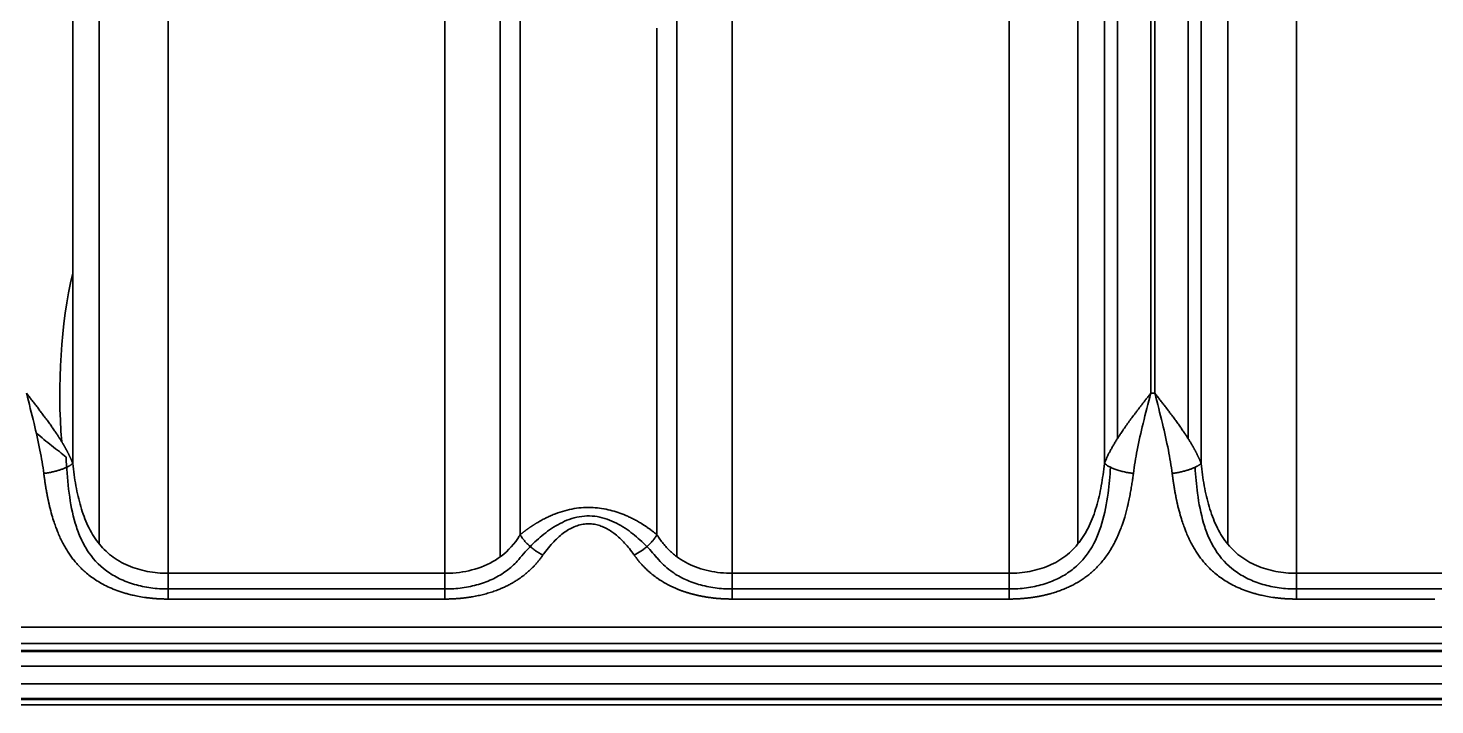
# Model space of a CAD drawing. Header units: millimetres. Extents: x -467 to 269, y 332 to 784.
# Drawn here: x -276.84 to -231.74, y 554.57 to 576.27 of the extents above; entities that cross this region are included whole.
import ezdxf

# ---------------------------------------------------------------- set-up
doc = ezdxf.new("R2010")
doc.units = ezdxf.units.MM
doc.layers.add('10', color=7, linetype='Continuous', true_color=0xffffff)

msp = doc.modelspace()

# ---------------------------------------------------------------- linework, layer by layer
at = {"layer": '10', "color": 7, "linetype": 'Continuous', "lineweight": 35}
for p, q in [((-256.038, 646.128), (-256.038, 559.314)), ((-254.266, 558.785), (-254.266, 646.128)), ((-245.388, 646.128), (-245.388, 558.785)), ((-243.185, 646.128), (-243.185, 559.725)), ((-242.331, 562.31), (-242.331, 646.128)), ((-241.917, 563.102), (-241.917, 646.128)), ((-240.849, 564.559), (-240.849, 646.128)), ((-240.715, 646.128), (-240.715, 564.559)), ((-239.647, 646.128), (-239.647, 563.103)), ((-239.233, 646.128), (-239.233, 562.31)), ((-238.379, 559.725), (-238.379, 646.128)), ((-236.176, 558.785), (-236.176, 646.128)), ((-274.559, 614.794), (-274.559, 559.725)), ((-272.356, 558.785), (-272.356, 614.861)), ((-263.478, 614.829), (-263.478, 558.785)), ((-275.413, 614.688), (-275.413, 562.31)), ((-261.707, 614.771), (-261.707, 559.314)), ((-256.679, 576.265), (-256.679, 560.022)), ((-240.715, 564.559), (-240.849, 564.559)), ((-263.478, 558.785), (-272.356, 558.785)), ((-245.388, 558.785), (-254.266, 558.785)), ((-236.176, 558.785), (-227.298, 558.785)), ((-272.356, 558.283), (-263.478, 558.283)), ((-272.356, 557.961), (-263.478, 557.961)), ((-254.266, 558.283), (-245.388, 558.283)), ((-254.266, 557.961), (-245.388, 557.961)), ((-236.176, 558.283), (-227.298, 558.283)), ((-231.737, 557.961), (-236.176, 557.961)), ((-304.007, 557.061), (-159.467, 557.061)), ((-157.367, 556.307), (-306.107, 556.307)), ((-157.367, 556.274), (-306.107, 556.274)), ((-304.007, 556.538), (-159.467, 556.538)), ((-306.107, 555.806), (-157.367, 555.806)), ((-157.367, 555.244), (-306.107, 555.244)), ((-306.107, 554.767), (-157.367, 554.767)), ((-306.107, 554.742), (-157.367, 554.742)), ((-157.367, 554.568), (-306.107, 554.568))]:
    msp.add_line(p, q, dxfattribs=at)
msp.add_ellipse((-272.445, 564.559), major_axis=(0, 8.04), ratio=0.420667, start_param=1.070723, end_param=1.765816, dxfattribs=at)
msp.add_open_spline([(-261.065, 614.721), (-261.065, 596.488), (-261.065, 578.255), (-261.065, 560.022)], degree=3, dxfattribs=at)
for points, knots in [([(-276.895, 564.559), (-276.812, 564.234), (-276.656, 563.624), (-276.46, 562.763), (-276.37, 562.233), (-276.339, 561.988)], [0, 0, 0, 0, 0.370694, 0.703167, 1, 1, 1, 1]), ([(-275.413, 562.31), (-275.415, 562.316), (-275.42, 562.33), (-275.428, 562.35), (-275.436, 562.37), (-275.445, 562.39), (-275.453, 562.411), (-275.462, 562.432), (-275.472, 562.454), (-275.481, 562.476), (-275.491, 562.498), (-275.501, 562.52), (-275.512, 562.543), (-275.523, 562.566), (-275.534, 562.589), (-275.546, 562.612), (-275.558, 562.636), (-275.57, 562.66), (-275.583, 562.685), (-275.596, 562.71), (-275.609, 562.735), (-275.623, 562.76), (-275.637, 562.785), (-275.651, 562.811), (-275.666, 562.838), (-275.682, 562.864), (-275.697, 562.891), (-275.713, 562.918), (-275.729, 562.945), (-275.746, 562.973), (-275.763, 563.001), (-275.781, 563.03), (-275.798, 563.058), (-275.817, 563.087), (-275.835, 563.116), (-275.854, 563.146), (-275.874, 563.176), (-275.893, 563.206), (-275.913, 563.236), (-275.934, 563.267), (-275.955, 563.298), (-275.995, 563.358), (-276.056, 563.446), (-276.139, 563.564), (-276.225, 563.681), (-276.312, 563.799), (-276.384, 563.896), (-276.441, 563.972), (-276.483, 564.026), (-276.524, 564.081), (-276.565, 564.135), (-276.607, 564.188), (-276.648, 564.242), (-276.69, 564.295), (-276.731, 564.348), (-276.772, 564.401), (-276.813, 564.454), (-276.854, 564.506), (-276.882, 564.541), (-276.895, 564.559)], [0, 0, 0, 0, 0.00935, 0.018818, 0.028402, 0.038103, 0.047921, 0.057856, 0.067908, 0.078077, 0.088362, 0.098764, 0.109283, 0.119919, 0.130671, 0.14154, 0.152526, 0.163628, 0.174847, 0.186183, 0.197635, 0.209204, 0.220889, 0.232691, 0.244609, 0.256644, 0.268795, 0.281062, 0.293444, 0.305943, 0.318558, 0.331288, 0.344133, 0.357094, 0.37017, 0.38336, 0.396664, 0.410083, 0.423615, 0.437261, 0.451021, 0.464893, 0.516545, 0.568133, 0.619643, 0.671058, 0.722384, 0.74609, 0.769688, 0.793181, 0.816569, 0.839853, 0.863033, 0.886112, 0.909089, 0.931966, 0.954743, 0.977421, 1, 1, 1, 1]), ([(-240.849, 564.559), (-240.856, 564.55), (-240.869, 564.533), (-240.89, 564.506), (-240.911, 564.479), (-240.933, 564.451), (-240.955, 564.422), (-240.978, 564.393), (-241.001, 564.363), (-241.024, 564.333), (-241.049, 564.302), (-241.073, 564.27), (-241.098, 564.238), (-241.124, 564.204), (-241.15, 564.171), (-241.176, 564.136), (-241.203, 564.102), (-241.231, 564.066), (-241.258, 564.03), (-241.287, 563.993), (-241.315, 563.955), (-241.371, 563.881), (-241.455, 563.77), (-241.563, 563.623), (-241.668, 563.476), (-241.748, 563.359), (-241.806, 563.273), (-241.842, 563.218), (-241.878, 563.163), (-241.912, 563.11), (-241.946, 563.057), (-241.978, 563.004), (-242.009, 562.953), (-242.04, 562.902), (-242.069, 562.852), (-242.097, 562.803), (-242.124, 562.754), (-242.149, 562.706), (-242.174, 562.659), (-242.197, 562.613), (-242.22, 562.568), (-242.241, 562.523), (-242.261, 562.479), (-242.28, 562.435), (-242.298, 562.393), (-242.315, 562.351), (-242.326, 562.323), (-242.331, 562.31)], [0, 0, 0, 0, 0.011191, 0.022664, 0.034418, 0.046453, 0.058771, 0.071371, 0.084253, 0.097418, 0.110866, 0.124598, 0.138614, 0.152914, 0.167499, 0.182369, 0.197525, 0.212968, 0.228698, 0.244716, 0.261023, 0.277618, 0.341731, 0.406024, 0.470489, 0.535097, 0.559851, 0.584349, 0.608592, 0.632576, 0.656301, 0.679765, 0.702968, 0.725907, 0.748583, 0.770995, 0.793141, 0.815022, 0.836638, 0.857989, 0.879074, 0.899893, 0.920446, 0.940733, 0.960755, 0.98051, 1, 1, 1, 1]), ([(-241.405, 561.988), (-241.374, 562.233), (-241.284, 562.763), (-241.088, 563.624), (-240.932, 564.234), (-240.849, 564.559)], [0, 0, 0, 0, 0.296833, 0.629306, 1, 1, 1, 1]), ([(-239.233, 562.31), (-239.235, 562.316), (-239.24, 562.33), (-239.248, 562.35), (-239.256, 562.37), (-239.265, 562.39), (-239.273, 562.411), (-239.282, 562.432), (-239.292, 562.454), (-239.301, 562.476), (-239.311, 562.498), (-239.321, 562.52), (-239.332, 562.543), (-239.343, 562.566), (-239.354, 562.589), (-239.366, 562.612), (-239.378, 562.636), (-239.39, 562.66), (-239.403, 562.685), (-239.416, 562.71), (-239.429, 562.735), (-239.443, 562.76), (-239.457, 562.785), (-239.471, 562.811), (-239.486, 562.838), (-239.502, 562.864), (-239.517, 562.891), (-239.533, 562.918), (-239.549, 562.945), (-239.566, 562.973), (-239.583, 563.001), (-239.601, 563.03), (-239.618, 563.058), (-239.637, 563.087), (-239.655, 563.116), (-239.674, 563.146), (-239.694, 563.176), (-239.713, 563.206), (-239.733, 563.236), (-239.754, 563.267), (-239.775, 563.298), (-239.815, 563.358), (-239.876, 563.446), (-239.959, 563.564), (-240.045, 563.681), (-240.132, 563.799), (-240.204, 563.896), (-240.261, 563.972), (-240.303, 564.026), (-240.344, 564.081), (-240.385, 564.135), (-240.427, 564.188), (-240.468, 564.242), (-240.51, 564.295), (-240.551, 564.348), (-240.592, 564.401), (-240.633, 564.454), (-240.674, 564.506), (-240.702, 564.541), (-240.715, 564.559)], [0, 0, 0, 0, 0.00935, 0.018818, 0.028402, 0.038103, 0.047921, 0.057856, 0.067908, 0.078077, 0.088362, 0.098764, 0.109283, 0.119919, 0.130671, 0.14154, 0.152526, 0.163628, 0.174847, 0.186183, 0.197635, 0.209204, 0.220889, 0.232691, 0.244609, 0.256644, 0.268795, 0.281062, 0.293444, 0.305943, 0.318558, 0.331288, 0.344133, 0.357094, 0.37017, 0.38336, 0.396664, 0.410083, 0.423615, 0.437261, 0.451021, 0.464893, 0.516545, 0.568133, 0.619643, 0.671058, 0.722384, 0.74609, 0.769688, 0.793181, 0.816569, 0.839853, 0.863033, 0.886112, 0.909089, 0.931966, 0.954743, 0.977421, 1, 1, 1, 1]), ([(-240.715, 564.559), (-240.632, 564.234), (-240.476, 563.624), (-240.28, 562.763), (-240.19, 562.233), (-240.159, 561.988)], [0, 0, 0, 0, 0.370694, 0.703167, 1, 1, 1, 1]), ([(-275.623, 562.508), (-275.755, 562.622), (-275.917, 562.746), (-276.249, 563.006), (-276.419, 563.144), (-276.583, 563.297)], [0, 0, 0, 0, 0.518772, 0.518772, 1, 1, 1, 1]), ([(-272.356, 558.283), (-272.543, 558.283), (-272.726, 558.295), (-273.086, 558.344), (-273.264, 558.382), (-273.601, 558.48), (-273.761, 558.54), (-274.062, 558.686), (-274.202, 558.771), (-274.585, 559.053), (-274.793, 559.285), (-275.037, 559.67), (-275.108, 559.806), (-275.232, 560.091), (-275.286, 560.241), (-275.422, 560.698), (-275.483, 561.018), (-275.572, 561.688), (-275.6, 562.037), (-275.62, 562.429), (-275.622, 562.469), (-275.623, 562.508)], [0, 0, 0, 0, 0.081801, 0.081801, 0.163602, 0.163602, 0.245402, 0.245402, 0.327203, 0.327203, 0.490805, 0.490805, 0.572605, 0.572605, 0.654406, 0.654406, 0.818008, 0.818008, 0.981609, 0.981609, 1, 1, 1, 1]), ([(-272.356, 558.785), (-272.468, 558.785), (-272.58, 558.791), (-272.802, 558.811), (-272.912, 558.827), (-273.128, 558.868), (-273.234, 558.894), (-273.44, 558.956), (-273.641, 559.029), (-273.827, 559.123), (-274.006, 559.227), (-274.091, 559.284), (-274.332, 559.471), (-274.476, 559.616), (-274.726, 559.939), (-274.886, 560.207), (-275.011, 560.505), (-275.088, 560.71), (-275.123, 560.815), (-275.218, 561.138), (-275.269, 561.363), (-275.332, 561.711), (-275.351, 561.829), (-275.385, 562.067), (-275.4, 562.188), (-275.413, 562.31)], [0, 0, 0, 0, 0.0625, 0.0625, 0.125, 0.125, 0.1875, 0.1875, 0.25, 0.3125, 0.3125, 0.375, 0.375, 0.5, 0.5, 0.625, 0.6875, 0.6875, 0.75, 0.75, 0.875, 0.875, 0.9375, 0.9375, 1, 1, 1, 1]), ([(-242.331, 562.31), (-242.344, 562.188), (-242.359, 562.067), (-242.393, 561.829), (-242.412, 561.711), (-242.475, 561.363), (-242.526, 561.138), (-242.621, 560.815), (-242.656, 560.71), (-242.733, 560.505), (-242.858, 560.207), (-243.018, 559.939), (-243.268, 559.616), (-243.412, 559.471), (-243.653, 559.284), (-243.738, 559.227), (-243.917, 559.123), (-244.104, 559.029), (-244.304, 558.956), (-244.511, 558.894), (-244.617, 558.868), (-244.832, 558.827), (-244.942, 558.811), (-245.164, 558.791), (-245.276, 558.785), (-245.388, 558.785)], [0, 0, 0, 0, 0.0625, 0.0625, 0.125, 0.125, 0.25, 0.25, 0.3125, 0.3125, 0.375, 0.5, 0.5, 0.625, 0.625, 0.6875, 0.6875, 0.75, 0.8125, 0.8125, 0.875, 0.875, 0.9375, 0.9375, 1, 1, 1, 1]), ([(-242.138, 562.186), (-242.156, 561.901), (-242.18, 561.623), (-242.26, 561.02), (-242.322, 560.698), (-242.505, 560.084), (-242.625, 559.8), (-242.87, 559.412), (-242.964, 559.289), (-243.172, 559.063), (-243.287, 558.959), (-243.542, 558.771), (-243.683, 558.686), (-243.981, 558.541), (-244.14, 558.481), (-244.476, 558.383), (-244.654, 558.345), (-245.014, 558.295), (-245.197, 558.283), (-245.385, 558.283), (-245.386, 558.283), (-245.388, 558.283)], [0, 0, 0, 0, 0.139165, 0.139165, 0.311166, 0.311166, 0.483167, 0.483167, 0.569167, 0.569167, 0.655167, 0.655167, 0.741168, 0.741168, 0.827168, 0.827168, 0.913169, 0.913169, 0.999169, 0.999169, 1, 1, 1, 1]), ([(-241.405, 561.988), (-241.451, 561.994), (-241.499, 562.001), (-241.595, 562.018), (-241.644, 562.028), (-241.739, 562.049), (-241.786, 562.061), (-241.878, 562.087), (-241.923, 562.101), (-242.007, 562.13), (-242.047, 562.145), (-242.121, 562.177), (-242.156, 562.194), (-242.218, 562.227), (-242.245, 562.244), (-242.293, 562.277), (-242.314, 562.294), (-242.331, 562.31)], [0, 0, 0, 0, 0.125, 0.125, 0.25, 0.25, 0.375, 0.375, 0.5, 0.5, 0.625, 0.625, 0.75, 0.75, 0.875, 0.875, 1, 1, 1, 1]), ([(-236.176, 558.283), (-236.363, 558.283), (-236.546, 558.295), (-236.906, 558.344), (-237.084, 558.382), (-237.421, 558.48), (-237.581, 558.54), (-237.882, 558.686), (-238.022, 558.771), (-238.405, 559.053), (-238.613, 559.285), (-238.857, 559.67), (-238.928, 559.806), (-239.052, 560.091), (-239.106, 560.241), (-239.242, 560.698), (-239.303, 561.018), (-239.384, 561.623), (-239.408, 561.903), (-239.426, 562.186)], [0, 0, 0, 0, 0.086106, 0.086106, 0.172211, 0.172211, 0.258317, 0.258317, 0.344422, 0.344422, 0.516633, 0.516633, 0.602739, 0.602739, 0.688845, 0.688845, 0.861056, 0.861056, 1, 1, 1, 1]), ([(-236.176, 558.785), (-236.288, 558.785), (-236.4, 558.791), (-236.622, 558.811), (-236.732, 558.827), (-236.948, 558.868), (-237.054, 558.894), (-237.26, 558.956), (-237.461, 559.029), (-237.647, 559.123), (-237.826, 559.227), (-237.911, 559.284), (-238.152, 559.471), (-238.296, 559.616), (-238.546, 559.939), (-238.706, 560.207), (-238.831, 560.505), (-238.908, 560.71), (-238.943, 560.815), (-239.038, 561.138), (-239.089, 561.363), (-239.152, 561.711), (-239.171, 561.829), (-239.205, 562.067), (-239.22, 562.188), (-239.233, 562.31)], [0, 0, 0, 0, 0.0625, 0.0625, 0.125, 0.125, 0.1875, 0.1875, 0.25, 0.3125, 0.3125, 0.375, 0.375, 0.5, 0.5, 0.625, 0.6875, 0.6875, 0.75, 0.75, 0.875, 0.875, 0.9375, 0.9375, 1, 1, 1, 1]), ([(-276.339, 561.988), (-276.338, 561.975), (-276.334, 561.947), (-276.329, 561.906), (-276.323, 561.863), (-276.317, 561.821), (-276.311, 561.778), (-276.305, 561.734), (-276.298, 561.691), (-276.292, 561.646), (-276.285, 561.601), (-276.277, 561.556), (-276.27, 561.51), (-276.262, 561.464), (-276.254, 561.417), (-276.245, 561.37), (-276.237, 561.323), (-276.227, 561.275), (-276.218, 561.227), (-276.208, 561.178), (-276.198, 561.13), (-276.187, 561.08), (-276.176, 561.031), (-276.165, 560.981), (-276.135, 560.852), (-276.086, 560.665), (-276.016, 560.439), (-275.955, 560.264), (-275.906, 560.138), (-275.854, 560.013), (-275.792, 559.877), (-275.712, 559.719), (-275.629, 559.571), (-275.542, 559.432), (-275.451, 559.303), (-275.359, 559.184), (-275.263, 559.073), (-275.167, 558.971), (-275.069, 558.877), (-274.953, 558.774), (-274.811, 558.663), (-274.637, 558.544), (-274.443, 558.431), (-274.229, 558.326), (-273.994, 558.23), (-273.789, 558.163), (-273.613, 558.114), (-273.462, 558.077), (-273.274, 558.039), (-273.129, 558.016), (-273.041, 558.004), (-273.023, 558.002), (-273.003, 557.999), (-272.98, 557.997), (-272.955, 557.994), (-272.927, 557.991), (-272.898, 557.988), (-272.865, 557.984), (-272.831, 557.981), (-272.794, 557.978), (-272.755, 557.975), (-272.713, 557.972), (-272.669, 557.97), (-272.623, 557.967), (-272.574, 557.965), (-272.523, 557.963), (-272.469, 557.962), (-272.413, 557.961), (-272.375, 557.961), (-272.356, 557.961)], [0, 0, 0, 0, 0.006129, 0.012345, 0.018648, 0.025038, 0.031515, 0.03808, 0.044731, 0.051471, 0.058298, 0.065214, 0.072217, 0.079309, 0.08649, 0.093759, 0.101116, 0.108562, 0.116097, 0.123719, 0.13143, 0.139229, 0.147116, 0.155091, 0.163154, 0.20883, 0.246683, 0.276696, 0.298852, 0.313129, 0.343757, 0.37346, 0.402214, 0.430008, 0.45684, 0.482715, 0.507643, 0.531632, 0.554667, 0.576739, 0.610084, 0.644935, 0.681275, 0.719098, 0.758385, 0.799108, 0.816942, 0.839828, 0.867743, 0.90067, 0.902958, 0.905573, 0.908516, 0.911785, 0.915381, 0.919303, 0.923553, 0.928128, 0.93303, 0.938258, 0.943813, 0.949694, 0.955901, 0.962434, 0.969294, 0.97648, 0.983993, 0.991833, 1, 1, 1, 1]), ([(-245.388, 557.961), (-245.379, 557.961), (-245.361, 557.961), (-245.334, 557.961), (-245.307, 557.961), (-245.28, 557.962), (-245.253, 557.962), (-245.226, 557.963), (-245.199, 557.964), (-245.173, 557.965), (-245.146, 557.966), (-245.119, 557.967), (-245.092, 557.969), (-245.065, 557.97), (-245.038, 557.972), (-245.011, 557.974), (-244.985, 557.976), (-244.958, 557.978), (-244.931, 557.98), (-244.904, 557.982), (-244.878, 557.985), (-244.851, 557.987), (-244.825, 557.99), (-244.798, 557.993), (-244.772, 557.996), (-244.745, 557.999), (-244.719, 558.002), (-244.692, 558.006), (-244.666, 558.009), (-244.64, 558.013), (-244.613, 558.017), (-244.587, 558.021), (-244.561, 558.025), (-244.535, 558.029), (-244.509, 558.033), (-244.483, 558.038), (-244.457, 558.043), (-244.431, 558.047), (-244.406, 558.052), (-244.38, 558.057), (-244.354, 558.063), (-244.329, 558.068), (-244.303, 558.073), (-244.278, 558.079), (-244.253, 558.085), (-244.227, 558.091), (-244.202, 558.097), (-244.177, 558.103), (-244.152, 558.109), (-244.127, 558.116), (-244.102, 558.122), (-244.078, 558.129), (-244.053, 558.136), (-244.028, 558.143), (-243.961, 558.163), (-243.851, 558.197), (-243.703, 558.251), (-243.557, 558.31), (-243.416, 558.375), (-243.278, 558.445), (-243.145, 558.522), (-243.016, 558.605), (-242.893, 558.694), (-242.771, 558.792), (-242.649, 558.9), (-242.527, 559.022), (-242.407, 559.156), (-242.291, 559.305), (-242.178, 559.468), (-242.071, 559.645), (-241.97, 559.838), (-241.892, 560.008), (-241.824, 560.174), (-241.756, 560.354), (-241.673, 560.612), (-241.61, 560.846), (-241.568, 561.027), (-241.547, 561.122), (-241.528, 561.216), (-241.51, 561.308), (-241.493, 561.399), (-241.478, 561.489), (-241.463, 561.576), (-241.45, 561.662), (-241.437, 561.746), (-241.426, 561.829), (-241.415, 561.909), (-241.408, 561.962), (-241.405, 561.988)], [0, 0, 0, 0, 0.003784, 0.007567, 0.011351, 0.015134, 0.018918, 0.022701, 0.026485, 0.030268, 0.034052, 0.037835, 0.041619, 0.045403, 0.049187, 0.052971, 0.056755, 0.06054, 0.064325, 0.068111, 0.071897, 0.075683, 0.07947, 0.083257, 0.087044, 0.090833, 0.094622, 0.098411, 0.102201, 0.105992, 0.109783, 0.113576, 0.117368, 0.121162, 0.124957, 0.128752, 0.132548, 0.136345, 0.140143, 0.143942, 0.147742, 0.151543, 0.155345, 0.159148, 0.162953, 0.166758, 0.170565, 0.174373, 0.178182, 0.181992, 0.185803, 0.189616, 0.19343, 0.197246, 0.201062, 0.224998, 0.249122, 0.273434, 0.297933, 0.322619, 0.34749, 0.372553, 0.39781, 0.423257, 0.451111, 0.480437, 0.511211, 0.543428, 0.577108, 0.612261, 0.648876, 0.686918, 0.705968, 0.737342, 0.780997, 0.836899, 0.852355, 0.867472, 0.88225, 0.896689, 0.910788, 0.924547, 0.937966, 0.951046, 0.963788, 0.976194, 0.988264, 1, 1, 1, 1]), ([(-240.159, 561.988), (-240.158, 561.975), (-240.154, 561.947), (-240.149, 561.906), (-240.143, 561.863), (-240.137, 561.821), (-240.131, 561.778), (-240.125, 561.734), (-240.118, 561.691), (-240.112, 561.646), (-240.105, 561.601), (-240.097, 561.556), (-240.09, 561.51), (-240.082, 561.464), (-240.074, 561.417), (-240.065, 561.37), (-240.057, 561.323), (-240.047, 561.275), (-240.038, 561.227), (-240.028, 561.178), (-240.018, 561.13), (-240.007, 561.08), (-239.996, 561.031), (-239.985, 560.981), (-239.955, 560.852), (-239.906, 560.665), (-239.836, 560.439), (-239.775, 560.264), (-239.726, 560.138), (-239.674, 560.013), (-239.612, 559.877), (-239.532, 559.719), (-239.449, 559.571), (-239.362, 559.432), (-239.271, 559.303), (-239.179, 559.184), (-239.083, 559.073), (-238.987, 558.971), (-238.889, 558.877), (-238.773, 558.774), (-238.631, 558.663), (-238.457, 558.544), (-238.263, 558.431), (-238.049, 558.326), (-237.814, 558.23), (-237.609, 558.163), (-237.433, 558.114), (-237.282, 558.077), (-237.094, 558.039), (-236.949, 558.016), (-236.861, 558.004), (-236.843, 558.002), (-236.823, 557.999), (-236.8, 557.997), (-236.775, 557.994), (-236.747, 557.991), (-236.718, 557.988), (-236.685, 557.984), (-236.651, 557.981), (-236.614, 557.978), (-236.575, 557.975), (-236.533, 557.972), (-236.489, 557.97), (-236.443, 557.967), (-236.394, 557.965), (-236.343, 557.963), (-236.289, 557.962), (-236.233, 557.961), (-236.195, 557.961), (-236.176, 557.961)], [0, 0, 0, 0, 0.006129, 0.012345, 0.018648, 0.025038, 0.031515, 0.03808, 0.044731, 0.051471, 0.058298, 0.065214, 0.072217, 0.079309, 0.08649, 0.093759, 0.101116, 0.108562, 0.116097, 0.123719, 0.13143, 0.139229, 0.147116, 0.155091, 0.163154, 0.20883, 0.246683, 0.276696, 0.298852, 0.313129, 0.343757, 0.37346, 0.402214, 0.430008, 0.45684, 0.482715, 0.507643, 0.531632, 0.554667, 0.576739, 0.610084, 0.644935, 0.681275, 0.719098, 0.758385, 0.799108, 0.816942, 0.839828, 0.867743, 0.90067, 0.902958, 0.905573, 0.908516, 0.911785, 0.915381, 0.919303, 0.923553, 0.928128, 0.93303, 0.938258, 0.943813, 0.949694, 0.955901, 0.962434, 0.969294, 0.97648, 0.983993, 0.991833, 1, 1, 1, 1]), ([(-261.065, 560.022), (-261.06, 560.027), (-261.048, 560.037), (-261.03, 560.051), (-261.012, 560.066), (-260.994, 560.08), (-260.976, 560.094), (-260.959, 560.108), (-260.941, 560.122), (-260.923, 560.135), (-260.906, 560.149), (-260.888, 560.162), (-260.87, 560.175), (-260.853, 560.188), (-260.835, 560.201), (-260.818, 560.213), (-260.801, 560.226), (-260.783, 560.238), (-260.766, 560.25), (-260.749, 560.262), (-260.732, 560.274), (-260.715, 560.285), (-260.698, 560.296), (-260.681, 560.307), (-260.665, 560.318), (-260.648, 560.329), (-260.632, 560.34), (-260.615, 560.35), (-260.599, 560.36), (-260.583, 560.371), (-260.567, 560.38), (-260.551, 560.39), (-260.535, 560.4), (-260.519, 560.409), (-260.462, 560.443), (-260.363, 560.499), (-260.219, 560.572), (-260.077, 560.637), (-259.886, 560.715), (-259.643, 560.795), (-259.34, 560.864), (-259.035, 560.899), (-258.737, 560.9), (-258.448, 560.87), (-258.18, 560.815), (-257.921, 560.738), (-257.717, 560.659), (-257.554, 560.586), (-257.43, 560.524), (-257.304, 560.456), (-257.21, 560.401), (-257.147, 560.362), (-257.113, 560.34), (-257.079, 560.318), (-257.044, 560.295), (-257.009, 560.272), (-256.974, 560.247), (-256.938, 560.222), (-256.901, 560.196), (-256.865, 560.169), (-256.828, 560.141), (-256.791, 560.112), (-256.753, 560.083), (-256.716, 560.053), (-256.691, 560.032), (-256.679, 560.022)], [0, 0, 0, 0, 0.005652, 0.011249, 0.016792, 0.022281, 0.027715, 0.033094, 0.03842, 0.04369, 0.048907, 0.054069, 0.059176, 0.06423, 0.069229, 0.074173, 0.079064, 0.0839, 0.088681, 0.093409, 0.098082, 0.102701, 0.107265, 0.111776, 0.116232, 0.120634, 0.124982, 0.129276, 0.133516, 0.137702, 0.141833, 0.145911, 0.149934, 0.153904, 0.157819, 0.193386, 0.227201, 0.259289, 0.289681, 0.352227, 0.410925, 0.469399, 0.527075, 0.579963, 0.63472, 0.685119, 0.738944, 0.766355, 0.795226, 0.825575, 0.857416, 0.865946, 0.87473, 0.883768, 0.89306, 0.902607, 0.912409, 0.922465, 0.932776, 0.943341, 0.954163, 0.965239, 0.97657, 0.988157, 1, 1, 1, 1]), ([(-261.061, 559.288), (-260.993, 559.37), (-260.922, 559.452), (-260.718, 559.672), (-260.577, 559.811), (-260.271, 560.073), (-260.106, 560.197), (-259.742, 560.414), (-259.547, 560.505), (-259.227, 560.592), (-259.118, 560.612), (-258.898, 560.629), (-258.785, 560.627), (-258.455, 560.589), (-258.243, 560.52), (-257.856, 560.337), (-257.677, 560.222), (-257.351, 559.975), (-257.202, 559.842), (-256.926, 559.569), (-256.798, 559.427), (-256.681, 559.284), (-256.68, 559.283), (-256.679, 559.282)], [0, 0, 0, 0, 0.067802, 0.067802, 0.184211, 0.184211, 0.300619, 0.300619, 0.417028, 0.417028, 0.475232, 0.475232, 0.533437, 0.533437, 0.649845, 0.649845, 0.766254, 0.766254, 0.882663, 0.882663, 0.999071, 0.999071, 1, 1, 1, 1]), ([(-260.334, 559.374), (-260.318, 559.396), (-260.25, 559.492), (-260.124, 559.652), (-259.951, 559.84), (-259.777, 560), (-259.603, 560.132), (-259.424, 560.238), (-259.241, 560.317), (-259.053, 560.365), (-258.867, 560.38), (-258.687, 560.364), (-258.516, 560.32), (-258.356, 560.255), (-258.202, 560.17), (-258.052, 560.067), (-257.901, 559.942), (-257.748, 559.794), (-257.594, 559.621), (-257.483, 559.477), (-257.423, 559.392), (-257.41, 559.374)], [0, 0, 0, 0, 0.023817, 0.100441, 0.17026, 0.23352, 0.291422, 0.346156, 0.399711, 0.451846, 0.502017, 0.550339, 0.597421, 0.643656, 0.689777, 0.737827, 0.789921, 0.847643, 0.911178, 0.980486, 1, 1, 1, 1]), ([(-261.065, 560.022), (-261.09, 559.981), (-261.281, 559.686), (-261.71, 559.246), (-262.483, 558.889), (-263.098, 558.792), (-263.427, 558.785), (-263.478, 558.785)], [0, 0, 0, 0, 0.05119, 0.379154, 0.671861, 0.949342, 1, 1, 1, 1]), ([(-260.334, 559.374), (-260.369, 559.39), (-260.405, 559.408), (-260.476, 559.448), (-260.512, 559.469), (-260.583, 559.516), (-260.618, 559.541), (-260.687, 559.594), (-260.72, 559.622), (-260.786, 559.679), (-260.817, 559.709), (-260.876, 559.77), (-260.905, 559.802), (-260.957, 559.865), (-260.982, 559.896), (-261.027, 559.959), (-261.047, 559.991), (-261.065, 560.022)], [0, 0, 0, 0, 0.125, 0.125, 0.25, 0.25, 0.375, 0.375, 0.5, 0.5, 0.625, 0.625, 0.75, 0.75, 0.875, 0.875, 1, 1, 1, 1]), ([(-254.266, 558.785), (-254.391, 558.785), (-254.517, 558.792), (-254.765, 558.818), (-254.887, 558.837), (-255.127, 558.889), (-255.244, 558.922), (-255.47, 559), (-255.58, 559.046), (-255.789, 559.15), (-255.889, 559.209), (-256.077, 559.34), (-256.166, 559.412), (-256.332, 559.567), (-256.409, 559.65), (-256.552, 559.828), (-256.618, 559.923), (-256.679, 560.022)], [0, 0, 0, 0, 0.125, 0.125, 0.25, 0.25, 0.375, 0.375, 0.5, 0.5, 0.625, 0.625, 0.75, 0.75, 0.875, 0.875, 1, 1, 1, 1]), ([(-263.478, 557.961), (-263.469, 557.961), (-263.45, 557.961), (-263.422, 557.961), (-263.395, 557.961), (-263.367, 557.962), (-263.34, 557.962), (-263.312, 557.963), (-263.285, 557.964), (-263.258, 557.965), (-263.232, 557.966), (-263.205, 557.967), (-263.178, 557.969), (-263.152, 557.97), (-263.126, 557.972), (-263.1, 557.974), (-263.074, 557.976), (-263.048, 557.978), (-263.023, 557.98), (-262.997, 557.982), (-262.972, 557.984), (-262.947, 557.987), (-262.922, 557.989), (-262.898, 557.992), (-262.873, 557.995), (-262.849, 557.997), (-262.825, 558), (-262.801, 558.003), (-262.777, 558.007), (-262.753, 558.01), (-262.73, 558.013), (-262.706, 558.016), (-262.683, 558.02), (-262.66, 558.024), (-262.638, 558.027), (-262.615, 558.031), (-262.54, 558.044), (-262.414, 558.068), (-262.24, 558.109), (-262.07, 558.156), (-261.905, 558.209), (-261.777, 558.257), (-261.686, 558.294), (-261.627, 558.319), (-261.569, 558.345), (-261.512, 558.372), (-261.456, 558.4), (-261.401, 558.428), (-261.347, 558.458), (-261.294, 558.488), (-261.242, 558.519), (-261.191, 558.55), (-261.141, 558.583), (-261.091, 558.616), (-261.043, 558.65), (-260.996, 558.685), (-260.95, 558.72), (-260.904, 558.757), (-260.86, 558.794), (-260.817, 558.831), (-260.774, 558.869), (-260.732, 558.908), (-260.692, 558.948), (-260.652, 558.988), (-260.613, 559.028), (-260.575, 559.07), (-260.538, 559.111), (-260.502, 559.154), (-260.467, 559.197), (-260.432, 559.24), (-260.399, 559.284), (-260.366, 559.329), (-260.345, 559.359), (-260.334, 559.374)], [0, 0, 0, 0, 0.007034, 0.014034, 0.020999, 0.027928, 0.034823, 0.041684, 0.048509, 0.055299, 0.062055, 0.068776, 0.075462, 0.082114, 0.088732, 0.095314, 0.101863, 0.108377, 0.114857, 0.121302, 0.127713, 0.13409, 0.140433, 0.146742, 0.153016, 0.159256, 0.165463, 0.171635, 0.177773, 0.183877, 0.189948, 0.195984, 0.201986, 0.207955, 0.213889, 0.21979, 0.225656, 0.272728, 0.31975, 0.366744, 0.413716, 0.460666, 0.478548, 0.496401, 0.514225, 0.532019, 0.549782, 0.567514, 0.585214, 0.602882, 0.620516, 0.638117, 0.655686, 0.673223, 0.69073, 0.708207, 0.725654, 0.74307, 0.760456, 0.77781, 0.795132, 0.81242, 0.829675, 0.846894, 0.864075, 0.881218, 0.898321, 0.915381, 0.932397, 0.949368, 0.966291, 0.983168, 1, 1, 1, 1]), ([(-257.41, 559.374), (-257.404, 559.366), (-257.393, 559.349), (-257.375, 559.325), (-257.357, 559.3), (-257.338, 559.275), (-257.319, 559.249), (-257.299, 559.223), (-257.278, 559.198), (-257.257, 559.171), (-257.235, 559.145), (-257.213, 559.118), (-257.189, 559.092), (-257.165, 559.065), (-257.141, 559.038), (-257.115, 559.01), (-257.089, 558.983), (-257.062, 558.956), (-257.034, 558.928), (-257.005, 558.901), (-256.975, 558.873), (-256.945, 558.846), (-256.913, 558.818), (-256.881, 558.791), (-256.847, 558.763), (-256.813, 558.736), (-256.778, 558.709), (-256.73, 558.673), (-256.67, 558.63), (-256.595, 558.579), (-256.516, 558.529), (-256.433, 558.479), (-256.346, 558.431), (-256.255, 558.384), (-256.16, 558.338), (-256.082, 558.304), (-256.024, 558.279), (-255.986, 558.264), (-255.948, 558.249), (-255.91, 558.235), (-255.871, 558.221), (-255.832, 558.207), (-255.792, 558.193), (-255.752, 558.18), (-255.711, 558.167), (-255.67, 558.155), (-255.629, 558.143), (-255.587, 558.131), (-255.545, 558.119), (-255.502, 558.108), (-255.459, 558.098), (-255.415, 558.087), (-255.371, 558.077), (-255.327, 558.068), (-255.282, 558.058), (-255.237, 558.05), (-255.192, 558.041), (-255.146, 558.033), (-255.099, 558.025), (-255.053, 558.018), (-255.006, 558.011), (-254.959, 558.005), (-254.911, 557.999), (-254.863, 557.993), (-254.815, 557.988), (-254.766, 557.983), (-254.717, 557.979), (-254.668, 557.975), (-254.619, 557.972), (-254.569, 557.969), (-254.519, 557.966), (-254.469, 557.964), (-254.418, 557.963), (-254.368, 557.962), (-254.317, 557.961), (-254.283, 557.961), (-254.266, 557.961)], [0, 0, 0, 0, 0.009069, 0.018317, 0.027744, 0.03735, 0.047134, 0.057098, 0.06724, 0.07756, 0.088058, 0.098735, 0.10959, 0.120624, 0.131835, 0.143225, 0.154794, 0.166541, 0.178468, 0.190573, 0.202856, 0.215317, 0.227953, 0.240766, 0.253753, 0.266914, 0.280248, 0.293754, 0.319903, 0.346689, 0.37411, 0.402162, 0.430844, 0.460156, 0.490098, 0.52067, 0.531841, 0.543055, 0.55431, 0.565608, 0.576947, 0.588328, 0.59975, 0.611214, 0.622718, 0.634264, 0.64585, 0.657477, 0.669144, 0.680852, 0.692601, 0.704389, 0.716218, 0.728088, 0.739997, 0.751948, 0.76394, 0.775973, 0.788048, 0.800165, 0.812324, 0.824525, 0.83677, 0.849058, 0.861389, 0.873763, 0.886182, 0.898646, 0.911154, 0.923707, 0.936306, 0.948951, 0.961643, 0.974381, 0.987167, 1, 1, 1, 1]), ([(-261.061, 559.288), (-261.092, 559.249), (-261.124, 559.212), (-261.262, 559.063), (-261.377, 558.959), (-261.632, 558.771), (-261.773, 558.686), (-262.071, 558.541), (-262.23, 558.481), (-262.566, 558.383), (-262.744, 558.345), (-263.104, 558.295), (-263.287, 558.283), (-263.475, 558.283), (-263.476, 558.283), (-263.478, 558.283)], [0, 0, 0, 0, 0.060244, 0.060244, 0.247833, 0.247833, 0.435422, 0.435422, 0.62301, 0.62301, 0.810599, 0.810599, 0.998188, 0.998188, 1, 1, 1, 1]), ([(-254.266, 558.283), (-254.453, 558.283), (-254.636, 558.295), (-254.996, 558.344), (-255.174, 558.382), (-255.511, 558.48), (-255.671, 558.54), (-255.972, 558.686), (-256.112, 558.771), (-256.405, 558.987), (-256.552, 559.128), (-256.678, 559.282)], [0, 0, 0, 0, 0.188653, 0.188653, 0.377307, 0.377307, 0.56596, 0.56596, 0.754613, 0.754613, 1, 1, 1, 1]), ([(-263.478, 557.961), (-263.478, 558.007), (-263.478, 558.061), (-263.478, 558.182), (-263.478, 558.249), (-263.478, 558.392), (-263.478, 558.468), (-263.478, 558.624), (-263.478, 558.705), (-263.478, 558.785)], [0, 0, 0, 0, 0.25, 0.25, 0.5, 0.5, 0.75, 0.75, 1, 1, 1, 1]), ([(-245.388, 557.961), (-245.388, 558.007), (-245.388, 558.061), (-245.388, 558.182), (-245.388, 558.249), (-245.388, 558.392), (-245.388, 558.468), (-245.388, 558.624), (-245.388, 558.705), (-245.388, 558.785)], [0, 0, 0, 0, 0.25, 0.25, 0.5, 0.5, 0.75, 0.75, 1, 1, 1, 1])]:
    msp.add_open_spline(points, degree=3, knots=knots, dxfattribs=at)
for points, weights in [([(-276.339, 561.988), (-275.917, 562.042), (-275.568, 562.163), (-275.413, 562.31)], [1.09477272651, 0.96840906269, 0.968409091162, 1.09477281193]), ([(-240.159, 561.988), (-239.737, 562.042), (-239.388, 562.163), (-239.233, 562.31)], [1.09477272652, 0.96840906269, 0.968409091161, 1.09477281193]), ([(-257.41, 559.374), (-257.105, 559.515), (-256.839, 559.751), (-256.679, 560.022)], [1.06778935595, 0.977403419007, 0.977403548016, 1.06778974298]), ([(-272.356, 557.961), (-272.356, 558.154), (-272.356, 558.453), (-272.356, 558.785)], [1.03415512757, 0.973467550719, 0.993653233161, 1.09471217489]), ([(-254.266, 557.961), (-254.266, 558.153), (-254.266, 558.451), (-254.266, 558.785)], [1.05315943559, 0.977702236042, 0.982575869116, 1.06778033482]), ([(-236.176, 557.961), (-236.176, 558.154), (-236.176, 558.453), (-236.176, 558.785)], [1.03415512757, 0.973467550719, 0.993653233161, 1.09471217489])]:
    msp.add_rational_spline(points, weights, degree=3, dxfattribs=at)

doc.saveas('drawing.dxf')
